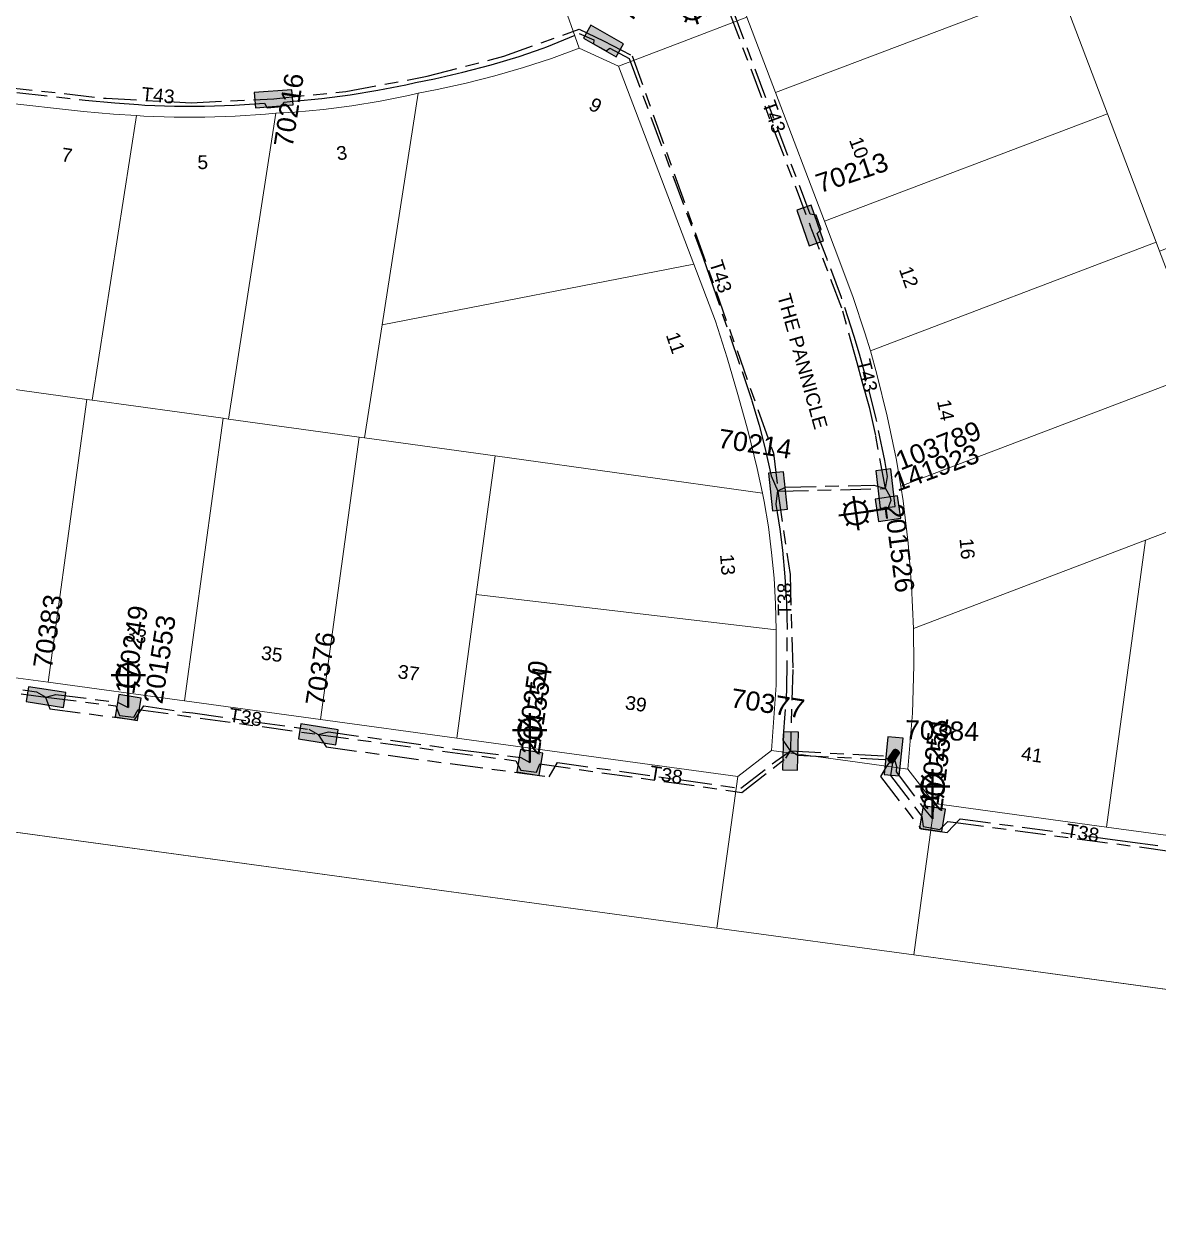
# Model space of a CAD drawing. Header units: metres. Extents: x 272069 to 273785, y 6094580 to 6096012.
# Drawn here: x 273313.1 to 273461.7, y 6095193.3 to 6095350.3 of the extents above; entities that cross this region are included whole.
import ezdxf
from ezdxf.enums import TextEntityAlignment as Align

# ---------------------------------------------------------------- set-up
doc = ezdxf.new("R2010")
doc.units = ezdxf.units.M
doc.linetypes.add('Cable Exist UG', pattern=[8.2, 4, -1.2, 1.8, -1.2])
doc.layers.get('0').update_dxf_attribs({"color": 6})
doc.layers.add('Cadastre Land Parcels_SP_EXT', color=9, linetype='Continuous', lineweight=5)
doc.layers.add('Cadastre Roads_SP_EXT', color=9, linetype='Continuous', lineweight=5)
for name, color, linetype in [('Equip_SL_EXT', 7, 'Continuous'), ('Equip_SP_SL_EXT', 7, 'Continuous'), ('Mains_LV_EXT', 7, 'Continuous'), ('Mains_SL_EXT', 7, 'Continuous'), ('SupportsUG_SP_LV_EXT', 7, 'Continuous'), ('SupportsUG_SP_LV_SL_EXT', 7, 'Continuous')]:
    doc.layers.add(name, color=color, linetype=linetype)
doc.styles.add('COLUMN_LABEL', font='arial.ttf')
doc.styles.add('iecARIAL', font='arial.ttf', dxfattribs={"height": 2})
doc.styles.add('POLE_LABEL', font='arial.ttf')
doc.styles.get("Standard").update_dxf_attribs({"font": 'arial.ttf'})

# ---------------------------------------------------------------- blocks, each defined once
blk = doc.blocks.new('COLUMN_EXT')
blk.add_hatch(color=256).paths.add_polyline_path([(-1.49, 1.48), (-1.49, -1.49), (1.48, -1.49), (1.48, 1.48)])
blk.add_lwpolyline([(-1.49, -1.49), (1.48, -1.49), (1.48, 1.48), (-1.49, 1.48)], close=True)
for tag, height, style, flags, p in [('ASSET_NUM', 2.5, 'COLUMN_LABEL', 8, (2, 2)), ('STRUCTURE_PLANT_NUMBER', 0.2, 'POLE_LABEL', 9, (1.81, 0.03)), ('STREET_CODE', 0.2, 'COLUMN_LABEL', 9, (1.81, -0.2))]:
    blk.add_attdef(tag, text='', height=height, dxfattribs=dict(style=style, flags=flags)).set_placement(p, align=Align.MIDDLE_LEFT)
at = {"flags": 9}
for tag, p in [('COLUMN_TYPE', (1.81, -0.4)), ('OWNED_BY', (1.81, -0.6)), ('STATE', (1.81, -0.8)), ('USAGE', (1.81, -1)), ('STREETNAME', (1.81, -1.6)), ('LEGEND', (1.81, -1.2)), ('LOCATION', (1.81, -1.4)), ('SUBURB', (1.81, -1.8)), ('NOTES', (1.81, -2))]:
    blk.add_attdef(tag, text='', height=0.2, dxfattribs=at).set_placement(p, align=Align.MIDDLE_LEFT)
at = {"flags": 1}
blk.add_attdef('Z', (1.81, -2.35), '', height=0.2, dxfattribs=at)
blk = doc.blocks.new('PILLAR_EXT')
blk.add_hatch(color=256).paths.add_polyline_path([(-2.475, 0.99), (-2.475, -0.99), (2.475, -0.99), (2.475, 0.99)])
blk.add_lwpolyline([(-2.475, -0.99), (2.475, -0.99), (2.475, 0.99), (-2.475, 0.99)], close=True)
at = {"style": 'iecARIAL', "flags": 8}
blk.add_attdef('ASSET_NUM', (1.5, 3.5), '', height=2.5, dxfattribs=at)
for tag, p, flags in [('OWNED_BY', (0, -0.2), 9), ('STATE', (0, -0.4), 9), ('SUPPORT_TYPE', (0, -0.6), 9), ('USAGE', (0, -0.8), 9), ('LEGEND', (0, -1), 9), ('LOCATION', (0, -1.2), 9), ('NOTES', (0, -1.4), 9), ('PARENT', (0, -1.6), 9), ('STREETNAME', (0, -1.8), 9), ('SUBURB', (0, -2), 1)]:
    blk.add_attdef(tag, p, '', height=0.2, dxfattribs=dict(flags=flags))
blk = doc.blocks.new('SL_LANTERN_EXT')
at = {"lineweight": 40}
for p, q in [((0, 1.97), (0, 6.47)), ((-1.46, 5.68), (-1.06, 5.28)), ((1.46, 5.68), (1.06, 5.28)), ((-2.25, 4.22), (2.25, 4.22)), ((-1.46, 2.76), (-1.06, 3.16)), ((1.46, 2.76), (1.06, 3.16)), ((0, 0), (0, 2.72))]:
    blk.add_line(p, q, dxfattribs=at)
blk.add_circle((0, 4.22), 1.5, dxfattribs=at)
at = {"style": 'iecARIAL', "flags": 8}
blk.add_attdef('ASSET_NUM', (1.5, 1.5), '', height=2.5, dxfattribs=at)
for tag, p, height, flags in [('OPERATING_VOLTAGE', (0.98, -1.65), 0.2, 9), ('CONSTRUCTED_VOLTAGE', (0.98, -0.65), 0.2, 9), ('CONTROL_TYPE', (0.98, -0.85), 0.2, 9), ('LANTERN_PURPOSE', (0.98, -1.05), 0.2, 9), ('LANTERN_TYPE', (0.98, -1.25), 0.2, 9), ('NO_PHASES', (0.98, -1.45), 0.2, 9), ('LNUMBER', (2.18, -3.25), 2.5, 8), ('ORIENTATION', (0.98, -1.85), 0.2, 9), ('OWNED_BY', (0.98, -2.05), 0.2, 9), ('STATE', (0.98, -2.25), 0.2, 9), ('USAGE', (0.98, -2.45), 0.2, 9), ('CEXIST', (0.98, -2.65), 0.2, 9), ('CNEW', (0.98, -2.85), 0.2, 9), ('CNUMBER', (0.98, -3.05), 0.2, 9), ('CREMOVE', (0.98, -3.25), 0.2, 9), ('CREPLACE', (0.98, -3.45), 0.2, 9), ('LKINGHEIGHT', (0.98, -3.65), 0.2, 9), ('LBRACKET', (0.98, -3.85), 0.2, 9), ('LBRACKETVOCAB', (0.98, -4.05), 0.2, 9), ('LCATEGORY', (0.98, -4.25), 0.2, 9), ('LCHARGE1', (0.98, -4.45), 0.2, 9), ('LCHARGE1PERCENT', (0.98, -4.65), 0.2, 9), ('LCHARGE2', (0.98, -4.85), 0.2, 9), ('LCHARGE2PERCENT', (0.98, -5.05), 0.2, 9), ('LCHARGE3', (0.98, -5.25), 0.2, 9), ('LCHARGE3PERCENT', (0.98, -5.45), 0.2, 9), ('LEXIST', (0.98, -5.65), 0.2, 9), ('LLAMP', (0.98, -5.85), 0.2, 9), ('LLAMPVOCAB', (0.98, -6.05), 0.2, 9), ('LMAST', (0.98, -6.25), 0.2, 9), ('LMASTVOCAB', (0.98, -6.45), 0.2, 9), ('LNEW', (0.98, -6.65), 0.2, 9), ('LANTNUMBER', (0.98, -6.85), 0.2, 9), ('LOUTREACH', (0.98, -7.25), 0.2, 9), ('LOUTREACHVOCAB', (0.98, -7.45), 0.2, 9), ('LRATECODE', (0.98, -7.65), 0.2, 9), ('LREMOVE', (0.98, -7.85), 0.2, 9), ('STREETNAME', (0.98, -9.25), 0.2, 9), ('SUBURB', (0.98, -9.45), 0.2, 1), ('LREPLACE', (0.98, -8.05), 0.2, 9), ('LTYPE', (0.98, -8.25), 0.2, 9), ('LTYPEVOCAB', (0.98, -8.45), 0.2, 9), ('LEGEND', (0.98, -8.65), 0.2, 9), ('LOCATION', (0.98, -8.85), 0.2, 9), ('NOTES', (0.98, -9.05), 0.2, 9)]:
    blk.add_attdef(tag, p, '', height=height, dxfattribs=dict(flags=flags))
blk = doc.blocks.new('SL_STJ_EXT')
h = blk.add_hatch(color=256)
edge = h.paths.add_edge_path()
edge.add_ellipse((-0.59, 0.13), major_axis=(0.226, 0.226), ratio=1, start_angle=45, end_angle=135)
edge.add_line((-0.91, 0.13), (-0.91, -0.13))
edge.add_ellipse((-0.59, -0.13), major_axis=(0.226, 0.226), ratio=1, start_angle=135, end_angle=225)
edge.add_line((-0.59, -0.45), (0.59, -0.45))
edge.add_ellipse((0.59, -0.13), major_axis=(-0.226, 0.226), ratio=1, start_angle=135, end_angle=225)
edge.add_line((0.91, -0.13), (0.91, 0.13))
edge.add_ellipse((0.59, 0.13), major_axis=(-0.226, 0.226), ratio=1, start_angle=225, end_angle=315)
edge.add_line((0.59, 0.45), (-0.59, 0.45))
blk.add_lwpolyline([(-0.91, 0.13), (-0.91, -0.13, 0.414214), (-0.59, -0.45), (0.59, -0.45, 0.414214), (0.91, -0.13), (0.91, 0.13, 0.414214), (0.59, 0.45), (-0.59, 0.45, 0.414214)], format="xyb", close=True)
at = {"flags": 1}
blk.add_attdef('Z', (0, 0), '', height=0.2, dxfattribs=at)
at = {"flags": 9}
for tag, p in [('ORIENTATION', (0, 0)), ('USAGE', (0, -0.2)), ('LEGEND', (0, -0.4)), ('NOTES', (0, -0.6))]:
    blk.add_attdef(tag, text='', height=0.2, dxfattribs=at).set_placement(p, align=Align.MIDDLE_LEFT)

msp = doc.modelspace()

# ---------------------------------------------------------------- linework, layer by layer
at = {"layer": 'Cadastre Land Parcels_SP_EXT', "linetype": 'Continuous'}
for p, q in [((273382.2, 6095345.8), (273378.52, 6095344.6)), ((273385.82, 6095347.13), (273382.2, 6095345.8)), ((273390.99, 6095344.79), (273385.82, 6095347.13)), ((273378.52, 6095344.6), (273374.8, 6095343.51)), ((273400.85, 6095318.84), (273390.99, 6095344.79)), ((273374.8, 6095343.51), (273371.03, 6095342.55)), ((273360.02, 6095310.91), (273364.72, 6095341.24)), ((273364.72, 6095341.24), (273360.02, 6095310.91)), ((273364.72, 6095341.24), (273363.46, 6095340.93)), ((273367.23, 6095341.71), (273364.72, 6095341.24)), ((273371.03, 6095342.55), (273367.23, 6095341.71)), ((273320.9, 6095338.85), (273309.9, 6095340.07)), ((273356.06, 6095339.59), (273352.32, 6095339.11)), ((273359.77, 6095340.2), (273356.06, 6095339.59)), ((273363.46, 6095340.93), (273359.77, 6095340.2)), ((273324.84, 6095338.48), (273320.9, 6095338.85)), ((273327.84, 6095338.3), (273322.05, 6095301.02)), ((273322.05, 6095301.02), (273327.84, 6095338.3)), ((273327.84, 6095338.3), (273324.84, 6095338.48)), ((273328.8, 6095338.23), (273327.84, 6095338.3)), ((273327.84, 6095338.3), (273327.84, 6095338.3)), ((273332.78, 6095338.1), (273328.8, 6095338.23)), ((273336.77, 6095338.1), (273332.78, 6095338.1)), ((273332.78, 6095338.1), (273332.78, 6095338.1)), ((273340.75, 6095338.23), (273336.77, 6095338.1)), ((273339.88, 6095298.55), (273346.1, 6095338.63)), ((273346.1, 6095338.63), (273339.88, 6095298.55)), ((273344.73, 6095338.49), (273340.75, 6095338.23)), ((273346.1, 6095338.63), (273344.73, 6095338.49)), ((273348.57, 6095338.77), (273346.1, 6095338.63)), ((273352.32, 6095339.11), (273348.57, 6095338.77)), ((273400.85, 6095318.84), (273360.02, 6095310.91)), ((273360.02, 6095310.91), (273400.85, 6095318.84)), ((273403.69, 6095311.36), (273400.85, 6095318.84)), ((273400.85, 6095318.84), (273400.85, 6095318.84)), ((273405.22, 6095306.58), (273403.69, 6095311.36)), ((273357.72, 6095296.08), (273360.02, 6095310.91)), ((273360.02, 6095310.91), (273357.72, 6095296.08)), ((273360.02, 6095310.91), (273360.02, 6095310.91)), ((273406.64, 6095301.75), (273405.22, 6095306.58)), ((273321.34, 6095301.12), (273304.21, 6095303.5)), ((273304.21, 6095303.5), (273321.34, 6095301.12)), ((273321.34, 6095301.12), (273316.27, 6095264.07)), ((273316.27, 6095264.07), (273321.34, 6095301.12)), ((273322.05, 6095301.02), (273321.34, 6095301.12)), ((273321.34, 6095301.12), (273321.34, 6095301.12)), ((273321.34, 6095301.12), (273322.05, 6095301.02)), ((273339.18, 6095298.65), (273322.05, 6095301.02)), ((273322.05, 6095301.02), (273339.18, 6095298.65)), ((273407.96, 6095296.91), (273406.64, 6095301.75)), ((273334.11, 6095261.63), (273339.18, 6095298.65)), ((273339.18, 6095298.65), (273334.11, 6095261.63)), ((273339.18, 6095298.65), (273339.18, 6095298.65)), ((273339.18, 6095298.65), (273339.88, 6095298.55)), ((273339.88, 6095298.55), (273339.18, 6095298.65)), ((273339.88, 6095298.55), (273357.01, 6095296.18)), ((273357.01, 6095296.18), (273339.88, 6095298.55)), ((273351.95, 6095259.19), (273357.01, 6095296.18)), ((273357.01, 6095296.18), (273351.95, 6095259.19)), ((273357.01, 6095296.18), (273357.72, 6095296.08)), ((273357.01, 6095296.18), (273357.01, 6095296.18)), ((273357.72, 6095296.08), (273357.01, 6095296.18)), ((273357.72, 6095296.08), (273374.83, 6095293.71)), ((273374.83, 6095293.71), (273357.72, 6095296.08)), ((273409.15, 6095292.07), (273407.96, 6095296.91)), ((273372.36, 6095275.58), (273374.83, 6095293.71)), ((273374.83, 6095293.71), (273372.36, 6095275.58)), ((273374.83, 6095293.71), (273409.87, 6095288.85)), ((273409.87, 6095288.85), (273374.83, 6095293.71)), ((273409.87, 6095288.85), (273409.15, 6095292.07)), ((273409.15, 6095292.07), (273409.15, 6095292.07)), ((273410.08, 6095287.76), (273409.87, 6095288.85)), ((273410.62, 6095284.42), (273410.08, 6095287.76)), ((273411.05, 6095281.06), (273410.62, 6095284.42)), ((273411.36, 6095277.7), (273411.05, 6095281.06)), ((273411.57, 6095274.33), (273411.36, 6095277.7)), ((273369.79, 6095256.74), (273372.36, 6095275.58)), ((273372.36, 6095275.58), (273372.36, 6095275.58)), ((273372.36, 6095275.58), (273411.65, 6095270.95)), ((273411.65, 6095270.95), (273411.57, 6095274.33)), ((273411.57, 6095274.33), (273411.57, 6095274.33)), ((273298.39, 6095266.52), (273316.27, 6095264.07)), ((273316.27, 6095264.07), (273334.11, 6095261.63)), ((273403.89, 6095231.86), (273179.03, 6095262.55)), ((273334.11, 6095261.63), (273351.95, 6095259.19)), ((273351.95, 6095259.19), (273369.79, 6095256.74)), ((273429.66, 6095228.34), (273403.89, 6095231.86)), ((273686.05, 6095193.35), (273429.66, 6095228.34))]:
    msp.add_line(p, q, dxfattribs=at)
for points in [[(273448.65, 6095355.39), (273442.39, 6095371.86), (273442.25, 6095372.23), (273405.18, 6095358.14), (273407.82, 6095351.18), (273411.57, 6095341.31), (273448.65, 6095355.39)], [(273498.36, 6095334.41), (273496.83, 6095338.44), (273485.37, 6095368.62), (273448.89, 6095354.76), (273455.04, 6095338.55), (273461.44, 6095321.72), (273461.88, 6095320.55), (273498.36, 6095334.41)], [(273455.04, 6095338.55), (273448.89, 6095354.76), (273448.65, 6095355.39), (273411.57, 6095341.31), (273417.97, 6095324.48), (273455.04, 6095338.55)], [(273461.44, 6095321.72), (273455.04, 6095338.55), (273417.97, 6095324.48), (273420.52, 6095317.75), (273421.72, 6095314.48), (273423.27, 6095309.83), (273423.98, 6095307.48), (273461.44, 6095321.72)], [(273467.83, 6095304.89), (273461.88, 6095320.55), (273461.44, 6095321.72), (273423.98, 6095307.48), (273424.85, 6095304.41), (273426.2, 6095298.91), (273427.35, 6095293.37), (273427.97, 6095289.74), (273467.83, 6095304.89)], [(273460.03, 6095282.66), (273474.23, 6095288.06), (273474.14, 6095288.3), (273467.83, 6095304.89), (273427.97, 6095289.74), (273428.27, 6095287.82), (273428.93, 6095282.27), (273429.39, 6095276.7), (273429.65, 6095271.12), (273460.03, 6095282.66)], [(273481.38, 6095269.25), (273474.23, 6095288.06), (273460.03, 6095282.66), (273454.9, 6095245.1), (273471.74, 6095242.79), (273481.38, 6095269.25)], [(273460.03, 6095282.66), (273429.65, 6095271.12), (273429.68, 6095266.27), (273429.49, 6095260.03), (273428.89, 6095252.69), (273432.37, 6095248.18), (273454.9, 6095245.1), (273460.03, 6095282.66)], [(273411.04, 6095255.14), (273411.63, 6095263.67), (273411.65, 6095270.95), (273372.36, 6095275.58), (273369.79, 6095256.74), (273406.6, 6095251.71), (273411.04, 6095255.14)]]:
    msp.add_lwpolyline(points, close=True, dxfattribs=at)
at = {"layer": 'Cadastre Roads_SP_EXT', "linetype": 'Continuous'}
for p, q in [((273385.82, 6095347.13), (273382.96, 6095355.3)), ((273378.52, 6095344.6), (273382.2, 6095345.8)), ((273382.2, 6095345.8), (273385.82, 6095347.13)), ((273374.8, 6095343.51), (273378.52, 6095344.6)), ((273371.03, 6095342.55), (273374.8, 6095343.51)), ((273363.46, 6095340.93), (273364.72, 6095341.24)), ((273364.72, 6095341.24), (273367.23, 6095341.71)), ((273367.23, 6095341.71), (273371.03, 6095342.55)), ((273309.9, 6095340.07), (273320.9, 6095338.85)), ((273352.32, 6095339.11), (273356.06, 6095339.59)), ((273356.06, 6095339.59), (273359.77, 6095340.2)), ((273359.77, 6095340.2), (273363.46, 6095340.93)), ((273320.9, 6095338.85), (273324.84, 6095338.48)), ((273324.84, 6095338.48), (273327.84, 6095338.3)), ((273327.84, 6095338.3), (273328.8, 6095338.23)), ((273328.8, 6095338.23), (273332.78, 6095338.1)), ((273332.78, 6095338.1), (273336.77, 6095338.1)), ((273336.77, 6095338.1), (273340.75, 6095338.23)), ((273340.75, 6095338.23), (273344.73, 6095338.49)), ((273344.73, 6095338.49), (273346.1, 6095338.63)), ((273346.1, 6095338.63), (273348.57, 6095338.77)), ((273348.57, 6095338.77), (273352.32, 6095339.11)), ((273316.27, 6095264.07), (273298.39, 6095266.52)), ((273334.11, 6095261.63), (273316.27, 6095264.07)), ((273179.03, 6095262.55), (273403.89, 6095231.86)), ((273351.95, 6095259.19), (273334.11, 6095261.63)), ((273369.79, 6095256.74), (273351.95, 6095259.19)), ((273406.6, 6095251.71), (273369.79, 6095256.74)), ((273405.22, 6095241.58), (273406.6, 6095251.71)), ((273403.89, 6095231.86), (273405.22, 6095241.58))]:
    msp.add_line(p, q, dxfattribs=at)
for points in [[(273411.57, 6095341.31), (273407.82, 6095351.18), (273398.67, 6095347.7), (273390.99, 6095344.79), (273400.85, 6095318.84), (273403.69, 6095311.36), (273405.22, 6095306.58), (273406.64, 6095301.75), (273407.96, 6095296.91), (273409.15, 6095292.07), (273409.87, 6095288.85), (273410.08, 6095287.76), (273410.62, 6095284.42), (273411.05, 6095281.06), (273411.36, 6095277.7), (273411.57, 6095274.33), (273411.65, 6095270.95), (273411.63, 6095263.67), (273411.04, 6095255.14), (273421.05, 6095253.76), (273428.89, 6095252.69), (273429.49, 6095260.03), (273429.68, 6095266.27), (273429.65, 6095271.12), (273429.39, 6095276.7), (273428.93, 6095282.27), (273428.27, 6095287.82), (273427.97, 6095289.74), (273427.35, 6095293.37), (273426.2, 6095298.91), (273424.85, 6095304.41), (273423.98, 6095307.48), (273423.27, 6095309.83), (273421.72, 6095314.48), (273420.52, 6095317.75), (273417.97, 6095324.48), (273411.57, 6095341.31)], [(273696.03, 6095212.09), (273682.42, 6095213.96), (273471.74, 6095242.79), (273454.9, 6095245.1), (273432.37, 6095248.18), (273430.99, 6095238.07), (273429.66, 6095228.34), (273686.05, 6095193.35), (273696.03, 6095212.09)]]:
    msp.add_lwpolyline(points, close=True, dxfattribs=at)
at = {"layer": 'Mains_LV_EXT', "linetype": 'Cable Exist UG'}
for p, q in [((273375.96, 6095346.08), (273385.83, 6095349.61)), ((273385.83, 6095349.61), (273389.02, 6095348.09)), ((273389.02, 6095348.09), (273392.79, 6095346.15)), ((273365.92, 6095343.45), (273375.96, 6095346.08)), ((273392.79, 6095346.15), (273411.29, 6095294.07)), ((273355.26, 6095341.46), (273365.92, 6095343.45)), ((273310.21, 6095342.08), (273323.86, 6095340.57)), ((273345.81, 6095340.52), (273355.26, 6095341.46)), ((273323.86, 6095340.57), (273334.98, 6095339.99)), ((273334.98, 6095339.99), (273345.81, 6095340.52)), ((273411.29, 6095294.07), (273411.87, 6095289.08)), ((273411.87, 6095289.08), (273413.46, 6095278.17)), ((273413.46, 6095278.17), (273413.82, 6095265.73)), ((273413.82, 6095265.73), (273413.51, 6095255.06))]:
    msp.add_line(p, q, dxfattribs=at)
for points in [[(273403.33, 6095357.5), (273403.88, 6095356.1), (273402.92, 6095354.28), (273403.58, 6095352.33), (273405.4, 6095352.1), (273416.09, 6095323.91)], [(273425.96, 6095289.44), (273424.68, 6095296.4), (273423.9, 6095299.93), (273422.93, 6095303.48), (273422.26, 6095305.93), (273420.26, 6095313.09), (273416.09, 6095323.91)], [(273411.87, 6095289.08), (273425.96, 6095289.44)], [(273280.25, 6095267), (273315.98, 6095262.12)], [(273315.98, 6095262.12), (273325.12, 6095260.96), (273325.61, 6095259.71), (273327.51, 6095259.48), (273328.04, 6095260.5), (273351.66, 6095257.23)], [(273351.66, 6095257.23), (273377.52, 6095253.77), (273378.19, 6095252.55), (273380.25, 6095252.27), (273380.7, 6095253.36), (273407.16, 6095249.64), (273412.92, 6095254.11), (273413.51, 6095255.06)], [(273413.51, 6095255.06), (273427.02, 6095254.36)], [(273427.03, 6095254.35), (273426.62, 6095251.86), (273430.74, 6095246.46), (273430.89, 6095245.15), (273433.07, 6095244.77), (273434.14, 6095245.82), (273434.84, 6095245.72), (273473.63, 6095240.57)]]:
    msp.add_lwpolyline(points, dxfattribs=at)
at = {"layer": 'Mains_SL_EXT', "linetype": 'Cable Exist UG'}
for p, q in [((273381.6, 6095347.31), (273385.83, 6095349.05)), ((273385.83, 6095349.05), (273387.74, 6095348.21)), ((273387.74, 6095348.21), (273387.69, 6095347.69)), ((273387.69, 6095347.69), (273389.37, 6095346.8)), ((273374.3, 6095344.96), (273377.98, 6095346.06)), ((273377.98, 6095346.06), (273381.12, 6095347.13)), ((273381.12, 6095347.13), (273381.6, 6095347.31)), ((273381.12, 6095347.13), (273381.12, 6095347.13)), ((273389.37, 6095346.8), (273389.85, 6095347.14)), ((273389.85, 6095347.14), (273392.38, 6095345.79)), ((273370.61, 6095344), (273374.3, 6095344.96)), ((273392.38, 6095345.79), (273402.09, 6095319.69)), ((273363.12, 6095342.35), (273364.38, 6095342.66)), ((273364.38, 6095342.66), (273366.86, 6095343.14)), ((273366.86, 6095343.14), (273370.61, 6095344)), ((273312.18, 6095341.33), (273321.11, 6095340.33)), ((273355.81, 6095341.04), (273359.47, 6095341.64)), ((273359.47, 6095341.64), (273363.12, 6095342.35)), ((273321.11, 6095340.33), (273325.01, 6095339.97)), ((273325.01, 6095339.97), (273328.11, 6095339.77)), ((273328.11, 6095339.77), (273328.92, 6095339.69)), ((273328.92, 6095339.69), (273332.83, 6095339.56)), ((273332.83, 6095339.56), (273336.74, 6095339.55)), ((273336.74, 6095339.55), (273340.69, 6095339.66)), ((273340.69, 6095339.66), (273344.59, 6095339.92)), ((273344.59, 6095339.92), (273344.95, 6095339.34)), ((273346.88, 6095339.5), (273347.12, 6095340.08)), ((273347.12, 6095340.08), (273348.4, 6095340.21)), ((273348.4, 6095340.21), (273352.1, 6095340.56)), ((273352.1, 6095340.56), (273355.81, 6095341.04)), ((273344.95, 6095339.34), (273346.88, 6095339.5)), ((273402.09, 6095319.69), (273402.9, 6095317.27)), ((273402.9, 6095317.27), (273402.9, 6095317.27)), ((273402.9, 6095317.27), (273407.19, 6095304.76)), ((273407.19, 6095304.76), (273408.47, 6095300.93)), ((273408.47, 6095300.93), (273409.41, 6095297.75)), ((273409.41, 6095297.75), (273410.17, 6095294.83)), ((273410.17, 6095294.83), (273410.99, 6095291.11)), ((273410.99, 6095291.11), (273411.88, 6095289.11)), ((273411.65, 6095287.41), (273411.86, 6095289.17)), ((273412.17, 6095284.11), (273411.65, 6095287.41)), ((273412.51, 6095281.39), (273412.17, 6095284.11)), ((273412.83, 6095277.89), (273412.51, 6095281.39)), ((273413.04, 6095274.45), (273412.83, 6095277.89)), ((273413.11, 6095270.99), (273413.04, 6095274.45)), ((273413.06, 6095262.93), (273413.11, 6095270.99)), ((273412.58, 6095256.49), (273413.06, 6095262.93)), ((273413.51, 6095255.06), (273412.58, 6095256.49)), ((273412.58, 6095256.49), (273412.58, 6095256.49))]:
    msp.add_line(p, q, dxfattribs=at)
for points in [[(273425.96, 6095289.44), (273426.21, 6095291.03), (273426.21, 6095291.03), (273425.87, 6095293.12), (273424.74, 6095298.59), (273423.39, 6095304.03), (273422.55, 6095307.04), (273421.87, 6095309.37), (273420.19, 6095314.46), (273418.32, 6095319.49), (273417.03, 6095322.85), (273417.54, 6095323.37), (273416.89, 6095325.27), (273416.11, 6095325.41), (273416.11, 6095325.41), (273410.3, 6095340.65), (273405.65, 6095353.04), (273405.95, 6095354.5), (273405.95, 6095354.5), (273404.93, 6095357.45), (273403.33, 6095357.5)], [(273411.87, 6095289.15), (273412.87, 6095289.61), (273412.87, 6095289.61), (273424.43, 6095289.9), (273425.96, 6095289.44)], [(273425.96, 6095289.44), (273426.55, 6095288.44), (273426.68, 6095287.86), (273426.28, 6095286.81)], [(273280.23, 6095267.01), (273281.55, 6095267.35), (273281.55, 6095267.35), (273298.16, 6095265.07), (273299.69, 6095264.87), (273299.69, 6095264.87), (273314.74, 6095262.82), (273315.96, 6095262.12)], [(273315.91, 6095262.13), (273316.5, 6095260.57), (273327.58, 6095259.15), (273328.81, 6095260.99), (273328.81, 6095260.99), (273333.86, 6095260.19), (273335.21, 6095260.04), (273335.21, 6095260.04), (273350.41, 6095257.9), (273351.64, 6095257.24)], [(273315.96, 6095262.12), (273317.27, 6095262.45), (273317.27, 6095262.45), (273325.36, 6095261.47), (273326.75, 6095260.76)], [(273351.64, 6095257.24), (273352.98, 6095257.56), (273352.98, 6095257.56), (273369.56, 6095255.31), (273371.3, 6095255.08), (273371.3, 6095255.08), (273378.19, 6095254.22), (273379.36, 6095253.56)], [(273351.66, 6095257.23), (273352.69, 6095255.59), (273352.69, 6095255.59), (273369.25, 6095253.36), (273381.92, 6095251.69), (273383.01, 6095253.55), (273383.01, 6095253.55), (273407.02, 6095250.17), (273411.58, 6095253.71), (273413.51, 6095255.06)], [(273413.51, 6095255.06), (273414.5, 6095254.52), (273414.5, 6095254.52), (273425.84, 6095253.94), (273427.03, 6095254.4)], [(273427.03, 6095254.35), (273426.05, 6095252.98), (273426.05, 6095252.98), (273425.3, 6095251.71), (273430.59, 6095244.87), (273434.05, 6095244.39), (273435.75, 6095246.18), (273435.75, 6095246.18), (273454.73, 6095243.6), (273457.69, 6095243.2), (273457.69, 6095243.2), (273471.33, 6095241.41)], [(273427.03, 6095254.4), (273427.4, 6095253.04), (273427.4, 6095253.04), (273427.35, 6095252.31), (273431.24, 6095247.24), (273432.13, 6095246.19)]]:
    msp.add_lwpolyline(points, dxfattribs=at)

# ---------------------------------------------------------------- block references
at = {"layer": 'Equip_SL_EXT', "rotation": 236.1808624301267}
msp.add_blockref('SL_STJ_EXT', (273427.03, 6095254.4), dxfattribs=at)
at = {"layer": 'Equip_SP_SL_EXT'}
ref = msp.add_blockref('SL_LANTERN_EXT', (273404.66, 6095353.74), dxfattribs=dict(at, rotation=108.4467905763947))
ref.add_attrib('ASSET_NUM', '141922', dxfattribs={"layer": '0', "height": 2.5, "rotation": 19.752, "style": 'iecARIAL'}).set_placement((273406.16, 6095355.24), align=Align.BOTTOM_LEFT)
ref = msp.add_blockref('SL_LANTERN_EXT', (273426.28, 6095286.81), dxfattribs=dict(at, rotation=97.8715359095824))
ref.add_attrib('ASSET_NUM', '141923', dxfattribs={"layer": '0', "height": 2.5, "rotation": 19.9019, "style": 'iecARIAL'}).set_placement((273427.78, 6095288.31), align=Align.BOTTOM_LEFT)
ref = msp.add_blockref('SL_LANTERN_EXT', (273326.75, 6095260.76), dxfattribs=at)
ref.add_attrib('ASSET_NUM', '170249', dxfattribs={"layer": '0', "height": 2.5, "rotation": 80.8584, "style": 'iecARIAL'}).set_placement((273328.25, 6095262.26), align=Align.BOTTOM_LEFT)
ref = msp.add_blockref('SL_LANTERN_EXT', (273379.36, 6095253.56), dxfattribs=at)
ref.add_attrib('ASSET_NUM', '170250', dxfattribs={"layer": '0', "height": 2.5, "rotation": 81.8647, "style": 'iecARIAL'}).set_placement((273380.86, 6095255.06), align=Align.BOTTOM_LEFT)
ref = msp.add_blockref('SL_LANTERN_EXT', (273432.13, 6095246.19), dxfattribs=at)
ref.add_attrib('ASSET_NUM', '170251', dxfattribs={"layer": '0', "height": 2.5, "rotation": 83.4443, "style": 'iecARIAL'}).set_placement((273433.63, 6095247.69), align=Align.BOTTOM_LEFT)
at = {"layer": 'SupportsUG_SP_LV_EXT'}
ref = msp.add_blockref('PILLAR_EXT', (273389.02, 6095348.09), dxfattribs=dict(at, rotation=330.4000908681959))
ref.add_attrib('ASSET_NUM', '70215', dxfattribs={"layer": '0', "height": 2.5, "rotation": 60.7363, "style": 'iecARIAL'}).set_placement((273390.52, 6095351.59), align=Align.TOP_LEFT)
ref = msp.add_blockref('PILLAR_EXT', (273345.81, 6095340.52), dxfattribs=dict(at, rotation=4.495208778902905))
ref.add_attrib('ASSET_NUM', '70216', dxfattribs={"layer": '0', "height": 2.5, "rotation": 81.1027, "style": 'iecARIAL'}).set_placement((273347.31, 6095344.02), align=Align.TOP_RIGHT)
ref = msp.add_blockref('PILLAR_EXT', (273416.09, 6095323.91), dxfattribs=dict(at, rotation=109.0570363050003))
ref.add_attrib('ASSET_NUM', '70213', dxfattribs={"layer": '0', "height": 2.5, "rotation": 18.4397, "style": 'iecARIAL'}).set_placement((273417.59, 6095327.41), align=Align.BOTTOM_LEFT)
ref = msp.add_blockref('PILLAR_EXT', (273411.87, 6095289.08), dxfattribs=dict(at, rotation=275.9423104594721))
ref.add_attrib('ASSET_NUM', '70214', dxfattribs={"layer": '0', "height": 2.5, "rotation": 351.0665, "style": 'iecARIAL'}).set_placement((273413.37, 6095292.58), align=Align.BOTTOM_RIGHT)
ref = msp.add_blockref('PILLAR_EXT', (273425.96, 6095289.44), dxfattribs=dict(at, rotation=276.8747312386338))
ref.add_attrib('ASSET_NUM', '103789', dxfattribs={"layer": '0', "height": 2.5, "rotation": 21.5988, "style": 'iecARIAL'}).set_placement((273427.46, 6095292.94), align=Align.MIDDLE_LEFT)
ref = msp.add_blockref('PILLAR_EXT', (273315.98, 6095262.12), dxfattribs=dict(at, rotation=170.99485603361))
ref.add_attrib('ASSET_NUM', '70383', dxfattribs={"layer": '0', "height": 2.5, "rotation": 81.2049, "style": 'iecARIAL'}).set_placement((273317.48, 6095265.62), align=Align.BOTTOM_LEFT)
ref = msp.add_blockref('PILLAR_EXT', (273351.66, 6095257.23), dxfattribs=dict(at, rotation=170.9001179011642))
ref.add_attrib('ASSET_NUM', '70376', dxfattribs={"layer": '0', "height": 2.5, "rotation": 81.1028, "style": 'iecARIAL'}).set_placement((273353.16, 6095260.73), align=Align.BOTTOM_LEFT)
ref = msp.add_blockref('PILLAR_EXT', (273413.51, 6095255.06), dxfattribs=dict(at, rotation=268.5476352988046))
ref.add_attrib('ASSET_NUM', '70377', dxfattribs={"layer": '0', "height": 2.5, "rotation": 350.973, "style": 'iecARIAL'}).set_placement((273415.01, 6095258.56), align=Align.BOTTOM_RIGHT)
ref = msp.add_blockref('PILLAR_EXT', (273427.02, 6095254.36), dxfattribs=dict(at, rotation=84.07782767707647))
ref.add_attrib('ASSET_NUM', '70384', dxfattribs={"layer": '0', "height": 2.5, "rotation": 358.4442, "style": 'iecARIAL'}).set_placement((273428.52, 6095257.86), align=Align.MIDDLE_LEFT)
at = {"layer": 'SupportsUG_SP_LV_SL_EXT'}
ref = msp.add_blockref('COLUMN_EXT', (273426.28, 6095286.81), dxfattribs=dict(at, rotation=98.43776373927685))
ref.add_attrib('ASSET_NUM', '201526', dxfattribs={"layer": '0', "height": 2.5, "rotation": 277.517, "style": 'COLUMN_LABEL'}).set_placement((273428.28, 6095287.56), align=Align.TOP_LEFT)
ref = msp.add_blockref('COLUMN_EXT', (273326.75, 6095260.76), dxfattribs=dict(at, rotation=170.9008182708838))
ref.add_attrib('ASSET_NUM', '201553', dxfattribs={"layer": '0', "height": 2.5, "rotation": 81.2049, "style": 'COLUMN_LABEL'}).set_placement((273328.75, 6095261.51), align=Align.TOP_LEFT)
ref = msp.add_blockref('COLUMN_EXT', (273379.36, 6095253.56), dxfattribs=dict(at, rotation=170.9008182708838))
ref.add_attrib('ASSET_NUM', '201554', dxfattribs={"layer": '0', "height": 2.5, "rotation": 81.8647, "style": 'COLUMN_LABEL'}).set_placement((273381.36, 6095254.31), align=Align.BOTTOM_LEFT)
ref = msp.add_blockref('COLUMN_EXT', (273432.13, 6095246.19), dxfattribs=dict(at, rotation=170.8996180141835))
ref.add_attrib('ASSET_NUM', '201556', dxfattribs={"layer": '0', "height": 2.5, "rotation": 83.4451, "style": 'COLUMN_LABEL'}).set_placement((273434.13, 6095246.94), align=Align.BOTTOM_LEFT)

# ---------------------------------------------------------------- texts
at = {"layer": 'Cadastre Land Parcels_SP_EXT'}
for s, rotation, p in [('9', 331.5679, (273386.93, 6095339.2)), ('10', 290.3129, (273421.16, 6095335.11)), ('7', 351.9824, (273317.91, 6095332.34)), ('3', 8.5825, (273354.17, 6095332.42)), ('5', 0.7456, (273335.83, 6095331.29)), ('12', 289.4782, (273427.7, 6095318.17)), ('11', 288.9908, (273397.16, 6095309.57)), ('14', 281.2014, (273432.7, 6095300.92)), ('16', 274.9938, (273435.66, 6095282.88)), ('13', 274.5771, (273404.28, 6095280.8)), ('33', 352.1323, (273326.28, 6095269.5)), ('35', 352.132, (273344.08, 6095267.07)), ('37', 352.132, (273361.99, 6095264.61)), ('39', 352.1318, (273391.77, 6095260.54)), ('41', 352.1317, (273443.65, 6095253.88))]:
    msp.add_text(s, height=1.8, rotation=rotation, dxfattribs=at).set_placement(p)
at = {"layer": 'Cadastre Roads_SP_EXT'}
msp.add_text('THE PANNICLE', height=1.8, rotation=285.6069, dxfattribs=at).set_placement((273411.76, 6095314.69))
at = {"layer": 'Mains_LV_EXT'}
for s, rotation, p in [('T43', 354.5534, (273328.42, 6095340.27)), ('T43', 290.0023, (273409.78, 6095339.89)), ('T43', 287.8066, (273402.86, 6095319.02)), ('T43', 283.6177, (273422.2, 6095306.14)), ('T38', 90.4546, (273413.64, 6095272.79)), ('T38', 350.9733, (273339.85, 6095258.95)), ('T38', 350.973, (273394.95, 6095251.39)), ('T38', 350.9726, (273449.52, 6095243.8))]:
    msp.add_text(s, height=1.8, rotation=rotation, dxfattribs=at).set_placement(p)

doc.saveas('drawing.dxf')
